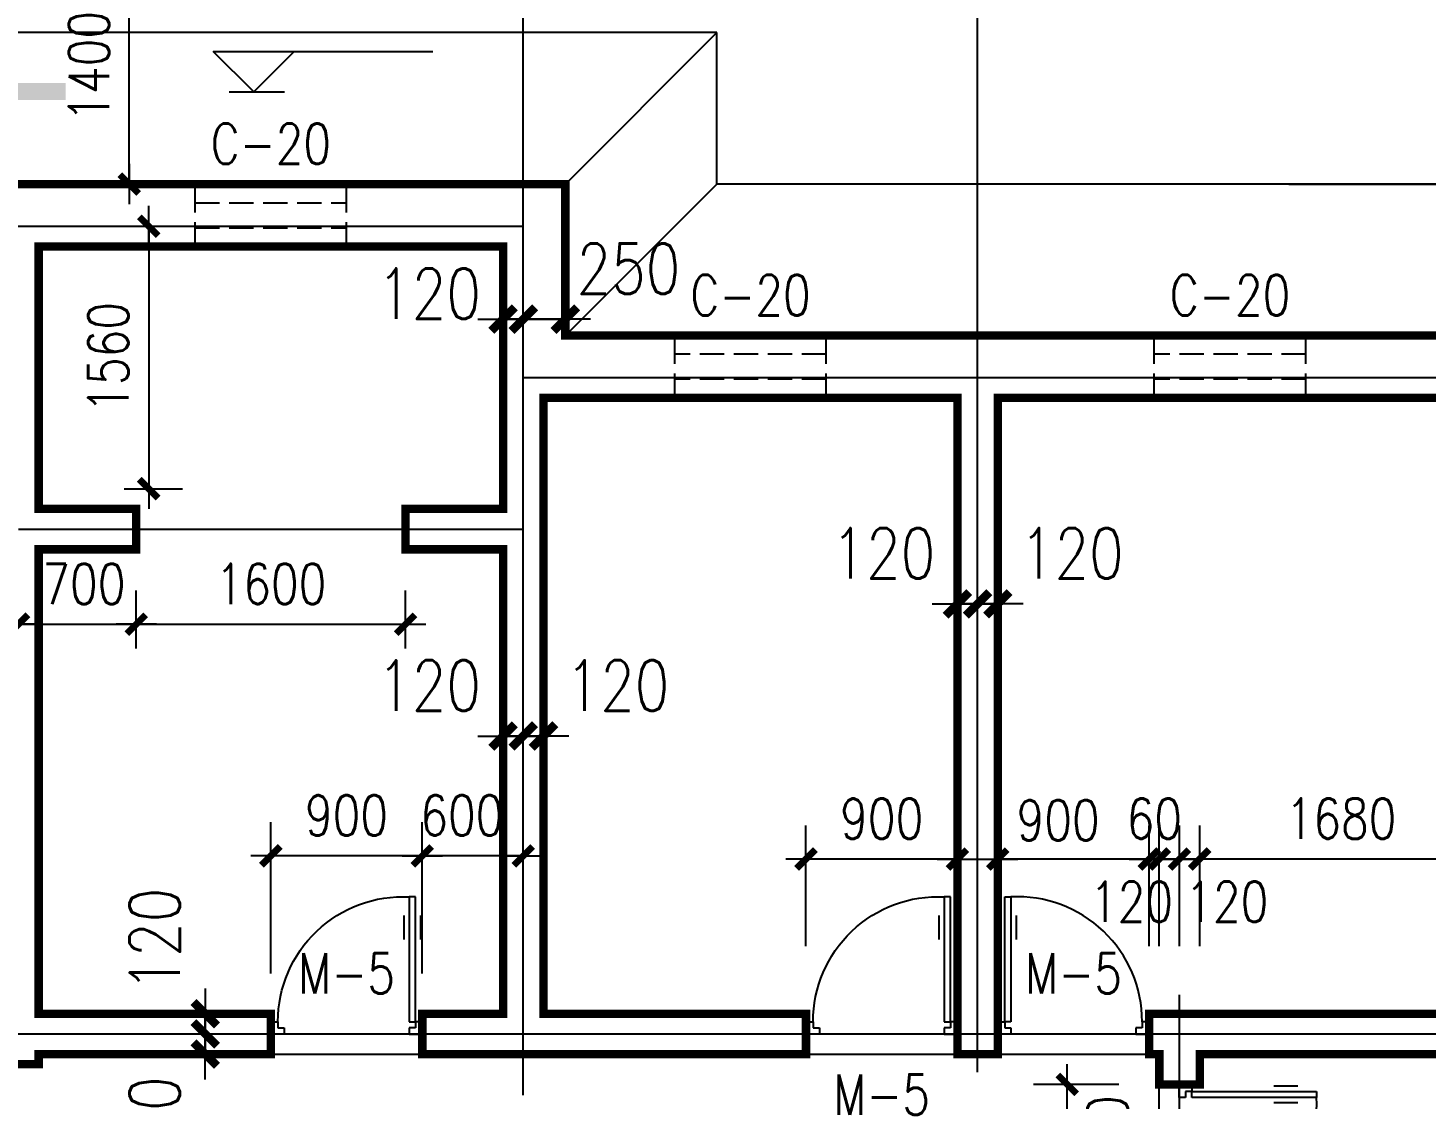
# Model space of a CAD drawing. Header units: millimetres. Extents: x -961 to 83139, y -328 to 41672.
# Drawn here: x 42899 to 51208, y 24796 to 31161 of the extents above; entities that cross this region are included whole.
import ezdxf
from ezdxf.enums import TextEntityAlignment as Align

# ---------------------------------------------------------------- set-up
doc = ezdxf.new("R2010")
doc.units = ezdxf.units.MM
doc.linetypes.add('DASH', pattern=[0.35, 0.25, -0.1])
doc.linetypes.add('DOTE', pattern=[2.42, 2, -0.2, 0.02, -0.2])
for name, color, linetype in [('COLUMN', 7, 'Continuous'), ('DOTE', 1, 'DOTE'), ('GROUND', 2, 'Continuous'), ('PUB_DIM', 3, 'Continuous'), ('PUB_WALL', 7, 'Continuous'), ('WALL', 9, 'Continuous'), ('WINDOW', 4, 'Continuous'), ('WINDOW_TEXT', 7, 'Continuous')]:
    doc.layers.add(name, color=color, linetype=linetype)
doc.styles.add('_SIMPLEX', font='SIMPLEX.shx', dxfattribs={"width": 0.8})
doc.styles.add('DIM_FONT', font='SIMPLEX.shx', dxfattribs={"width": 0.8})
doc.styles.add('SIMPLEX', font='SIMPLEX.SHX')
doc.dimstyles.new('AXIS', dxfattribs={"dimtxt": 300, "dimasz": 1, "dimexe": 250, "dimexo": 300, "dimgap": 150, "dimtad": 1, "dimdec": 0, "dimzin": 0, "dimdsep": 46, "dimtxsty": 'DIM_FONT', "dimblk": '_DIMX', "dimcen": 0.09, "dimse1": 1, "dimse2": 1, "dimclrt": 7, "dimadec": 0, "dimazin": 0, "dimtfac": 1, "dimtdec": 0, "dimtix": 1, "dimtmove": 2, "dimatfit": 3, "dimldrblk": '_DIMX', "dimfxl": 1, "dimtolj": 1, "dimtzin": 0, "dimarcsym": 0})
doc.dimstyles.new('DIMA80', dxfattribs={"dimscale": 0.8, "dimtxt": 300, "dimasz": 1, "dimexe": 250, "dimexo": 300, "dimgap": 150, "dimtad": 1, "dimdec": 0, "dimzin": 0, "dimdsep": 46, "dimtxsty": 'DIM_FONT', "dimblk": '_DIMX', "dimcen": 0.09, "dimse1": 1, "dimclrt": 7, "dimadec": 0, "dimazin": 0, "dimtfac": 1, "dimtdec": 0, "dimtix": 1, "dimtmove": 2, "dimatfit": 3, "dimldrblk": '_DIMX', "dimfxl": 1, "dimtolj": 1, "dimtzin": 0, "dimarcsym": 0})
doc.dimstyles.new('DIMB80', dxfattribs={"dimscale": 0.8, "dimtxt": 300, "dimasz": 1, "dimexe": 250, "dimexo": 300, "dimgap": 150, "dimtad": 1, "dimdec": 0, "dimzin": 0, "dimdsep": 46, "dimtxsty": 'DIM_FONT', "dimblk": '_DIMX', "dimcen": 0.09, "dimse2": 1, "dimclrt": 7, "dimadec": 0, "dimazin": 0, "dimtfac": 1, "dimtdec": 0, "dimtix": 1, "dimtmove": 2, "dimatfit": 3, "dimldrblk": '_DIMX', "dimfxl": 1, "dimtolj": 1, "dimtzin": 0, "dimarcsym": 0})
doc.dimstyles.new('DIMN80', dxfattribs={"dimscale": 0.8, "dimtxt": 300, "dimasz": 1, "dimexe": 250, "dimexo": 300, "dimgap": 150, "dimtad": 1, "dimdec": 0, "dimzin": 0, "dimdsep": 46, "dimtxsty": 'DIM_FONT', "dimblk": '_DIMX', "dimcen": 0.09, "dimclrt": 7, "dimadec": 0, "dimazin": 0, "dimtfac": 1, "dimtdec": 0, "dimtix": 1, "dimtmove": 2, "dimatfit": 3, "dimldrblk": '_DIMX', "dimfxl": 1, "dimtolj": 1, "dimtzin": 0, "dimarcsym": 0})

# ---------------------------------------------------------------- blocks, each defined once
blk = doc.blocks.new('_DIMX')
blk.add_line((-150, 0), (150, 0))
at = {"const_width": 50}
blk.add_lwpolyline([(-70, -70), (70, 70)], dxfattribs=at)
blk = doc.blocks.new('*D710')
at = {"layer": 'Defpoints', "color": 0}
for p in [(45842.7, 29430.8), (46092.7, 29430.8), (46092.7, 29430.8)]:
    blk.add_point(p, dxfattribs=at)
at = {"layer": 'PUB_DIM', "color": 0, "lineweight": -2}
for p, q in [((45841.7, 29430.8), (45840.7, 29430.8)), ((45842.7, 29430.8), (46092.7, 29430.8)), ((46093.7, 29430.8), (46094.7, 29430.8))]:
    blk.add_line(p, q, dxfattribs=at)
blk.add_blockref('_DIMX', (45842.7, 29430.8), dxfattribs=at)
at = {"layer": 'PUB_DIM', "color": 0, "lineweight": -2, "rotation": 180}
blk.add_blockref('_DIMX', (46092.7, 29430.8), dxfattribs=at)
at = {"layer": 'PUB_DIM', "color": 7, "insert": (46467.7, 29730.8), "char_height": 300, "attachment_point": 5, "style": 'DIM_FONT'}
blk.add_mtext('\\A1;250', dxfattribs=at)
blk = doc.blocks.new('*D713')
at = {"layer": 'Defpoints', "color": 0}
for p in [(45842.7, 26953.7), (45962.7, 26953.7), (45962.7, 26953.7)]:
    blk.add_point(p, dxfattribs=at)
at = {"layer": 'PUB_DIM', "color": 0, "lineweight": -2}
for p, q in [((45841.7, 26953.7), (45840.7, 26953.7)), ((45842.7, 26953.7), (45962.7, 26953.7)), ((45963.7, 26953.7), (45964.7, 26953.7))]:
    blk.add_line(p, q, dxfattribs=at)
blk.add_blockref('_DIMX', (45842.7, 26953.7), dxfattribs=at)
at = {"layer": 'PUB_DIM', "color": 0, "lineweight": -2, "rotation": 180}
blk.add_blockref('_DIMX', (45962.7, 26953.7), dxfattribs=at)
at = {"layer": 'PUB_DIM', "color": 7, "insert": (46402.7, 27253.7), "char_height": 300, "attachment_point": 5, "style": 'DIM_FONT'}
blk.add_mtext('\\A1;120', dxfattribs=at)
blk = doc.blocks.new('*D716')
at = {"layer": 'Defpoints', "color": 0}
for p in [(45142.7, 27617.5), (43542.7, 27233.7), (45142.7, 27233.7)]:
    blk.add_point(p, dxfattribs=at)
at = {"layer": 'PUB_DIM', "color": 0, "lineweight": -2}
for p, q in [((43542.7, 27473.7), (43542.7, 27817.5)), ((45142.7, 27473.7), (45142.7, 27817.5)), ((43543.5, 27617.5), (45141.9, 27617.5))]:
    blk.add_line(p, q, dxfattribs=at)
at = {"layer": 'PUB_DIM', "color": 0, "lineweight": -2, "xscale": 0.8, "yscale": 0.8, "zscale": 0.8, "rotation": 180}
blk.add_blockref('_DIMX', (43542.7, 27617.5), dxfattribs=at)
at = {"layer": 'PUB_DIM', "color": 0, "lineweight": -2, "xscale": 0.8, "yscale": 0.8, "zscale": 0.8}
blk.add_blockref('_DIMX', (45142.7, 27617.5), dxfattribs=at)
at = {"layer": 'PUB_DIM', "color": 7, "insert": (44342.7, 27857.5), "char_height": 240, "attachment_point": 5, "style": 'DIM_FONT'}
blk.add_mtext('\\A1;1600', dxfattribs=at)
blk = doc.blocks.new('*D721')
at = {"layer": 'Defpoints', "color": 0}
for p in [(43542.7, 27617.5), (42842.7, 27233.7), (43542.7, 27233.7)]:
    blk.add_point(p, dxfattribs=at)
at = {"layer": 'PUB_DIM', "color": 0, "lineweight": -2}
for p, q in [((43542.7, 27473.7), (43542.7, 27817.5)), ((42843.5, 27617.5), (43541.9, 27617.5))]:
    blk.add_line(p, q, dxfattribs=at)
at = {"layer": 'PUB_DIM', "color": 0, "lineweight": -2, "xscale": 0.8, "yscale": 0.8, "zscale": 0.8, "rotation": 180}
blk.add_blockref('_DIMX', (42842.7, 27617.5), dxfattribs=at)
at = {"layer": 'PUB_DIM', "color": 0, "lineweight": -2, "xscale": 0.8, "yscale": 0.8, "zscale": 0.8}
blk.add_blockref('_DIMX', (43542.7, 27617.5), dxfattribs=at)
at = {"layer": 'PUB_DIM', "color": 7, "insert": (43231.9, 27857.5), "char_height": 240, "attachment_point": 5, "style": 'DIM_FONT'}
blk.add_mtext('\\A1;700', dxfattribs=at)
blk = doc.blocks.new('*D787')
at = {"layer": 'Defpoints', "color": 0}
for p in [(45722.7, 26953.7), (45842.7, 26953.7), (45842.7, 26953.7)]:
    blk.add_point(p, dxfattribs=at)
at = {"layer": 'PUB_DIM', "color": 0, "lineweight": -2}
for p, q in [((45721.7, 26953.7), (45720.7, 26953.7)), ((45722.7, 26953.7), (45842.7, 26953.7)), ((45843.7, 26953.7), (45844.7, 26953.7))]:
    blk.add_line(p, q, dxfattribs=at)
blk.add_blockref('_DIMX', (45722.7, 26953.7), dxfattribs=at)
at = {"layer": 'PUB_DIM', "color": 0, "lineweight": -2, "rotation": 180}
blk.add_blockref('_DIMX', (45842.7, 26953.7), dxfattribs=at)
at = {"layer": 'PUB_DIM', "color": 7, "insert": (45282.7, 27253.7), "char_height": 300, "attachment_point": 5, "style": 'DIM_FONT'}
blk.add_mtext('\\A1;120', dxfattribs=at)
blk = doc.blocks.new('M_A23MCU')
for p, q in [((-0.4541, 0.0807), (-0.4541, 0.9053)), ((-0.4541, 0.9053), (-0.4129, 0.9053)), ((-0.4129, 0.9053), (-0.4129, 0.0807)), ((-0.489, 0.7822), (-0.489, 0.6235)), ((-0.378, 0.7822), (-0.378, 0.6235)), ((-0.4953, -0.0018), (-0.4953, 0.0807)), ((-0.4953, 0.0807), (-0.4541, 0.0807)), ((-0.4129, 0.0807), (-0.4541, 0.0807)), ((-0.4541, 0.0807), (-0.4541, 0.0395)), ((-0.4541, 0.0395), (-0.4129, 0.0395)), ((-0.4129, 0.0395), (-0.4129, -0.0018)), ((0.4117, 0.0395), (0.4117, -0.0018)), ((0.4529, 0.0395), (0.4117, 0.0395)), ((0.4529, 0.0807), (0.4529, 0.0395)), ((0.4941, 0.0807), (0.4529, 0.0807)), ((0.4941, -0.0018), (0.4941, 0.0807)), ((-0.4129, -0.0018), (-0.4953, -0.0018)), ((-0.4953, -0.0018), (-0.4953, -0.0018)), ((0.4117, -0.0018), (0.4941, -0.0018)), ((0.4941, -0.0018), (0.4941, -0.0018))]:
    blk.add_line(p, q)
blk.add_arc((-0.3716, 0.0817), 0.8246, 359.92833, 92.86603)
blk = doc.blocks.new('*D789')
at = {"layer": 'Defpoints', "color": 0}
for p in [(44342.7, 26241.6), (44342.7, 25303.2), (45242.7, 25303.2)]:
    blk.add_point(p, dxfattribs=at)
at = {"layer": 'PUB_DIM', "color": 0, "lineweight": -2}
for p, q in [((44342.7, 25543.2), (44342.7, 26441.6)), ((45242.7, 25543.2), (45242.7, 26441.6)), ((45241.9, 26241.6), (44343.5, 26241.6))]:
    blk.add_line(p, q, dxfattribs=at)
at = {"layer": 'PUB_DIM', "color": 0, "lineweight": -2, "xscale": 0.8, "yscale": 0.8, "zscale": 0.8, "rotation": 180}
blk.add_blockref('_DIMX', (44342.7, 26241.6), dxfattribs=at)
at = {"layer": 'PUB_DIM', "color": 0, "lineweight": -2, "xscale": 0.8, "yscale": 0.8, "zscale": 0.8}
blk.add_blockref('_DIMX', (45242.7, 26241.6), dxfattribs=at)
at = {"layer": 'PUB_DIM', "color": 7, "insert": (44792.7, 26481.6), "char_height": 240, "attachment_point": 5, "style": 'DIM_FONT'}
blk.add_mtext('\\A1;900', dxfattribs=at)
blk = doc.blocks.new('*D790')
at = {"layer": 'Defpoints', "color": 0}
for p in [(45242.7, 26241.6), (45242.7, 25303.2), (45842.7, 25303.2)]:
    blk.add_point(p, dxfattribs=at)
at = {"layer": 'PUB_DIM', "color": 0, "lineweight": -2}
for p, q in [((45242.7, 25543.2), (45242.7, 26441.6)), ((45841.9, 26241.6), (45243.5, 26241.6))]:
    blk.add_line(p, q, dxfattribs=at)
at = {"layer": 'PUB_DIM', "color": 0, "lineweight": -2, "xscale": 0.8, "yscale": 0.8, "zscale": 0.8, "rotation": 180}
blk.add_blockref('_DIMX', (45242.7, 26241.6), dxfattribs=at)
at = {"layer": 'PUB_DIM', "color": 0, "lineweight": -2, "xscale": 0.8, "yscale": 0.8, "zscale": 0.8}
blk.add_blockref('_DIMX', (45842.7, 26241.6), dxfattribs=at)
at = {"layer": 'PUB_DIM', "color": 7, "insert": (45478, 26481.6), "char_height": 240, "attachment_point": 5, "style": 'DIM_FONT'}
blk.add_mtext('\\A1;600', dxfattribs=at)
blk = doc.blocks.new('*D791')
at = {"layer": 'Defpoints', "color": 0}
for p in [(43952.7, 25183.2), (43952.7, 25183.2), (43952.7, 25063.2)]:
    blk.add_point(p, dxfattribs=at)
at = {"layer": 'PUB_DIM', "color": 0, "lineweight": -2}
for p, q in [((43952.7, 25184.2), (43952.7, 25185.2)), ((43952.7, 25063.2), (43952.7, 25183.2)), ((43952.7, 25062.2), (43952.7, 25061.2))]:
    blk.add_line(p, q, dxfattribs=at)
for p, rotation in [((43952.7, 25183.2), 270), ((43952.7, 25063.2), 90)]:
    blk.add_blockref('_DIMX', p, dxfattribs=dict(at, rotation=rotation))
at = {"layer": 'PUB_DIM', "color": 7, "insert": (43652.7, 24623.2), "char_height": 300, "attachment_point": 5, "rotation": 90, "style": 'DIM_FONT'}
blk.add_mtext('\\A1;120', dxfattribs=at)
blk = doc.blocks.new('*D792')
at = {"layer": 'Defpoints', "color": 0}
for p in [(43952.7, 25303.2), (43952.7, 25303.2), (43952.7, 25183.2)]:
    blk.add_point(p, dxfattribs=at)
at = {"layer": 'PUB_DIM', "color": 0, "lineweight": -2}
for p, q in [((43952.7, 25304.2), (43952.7, 25305.2)), ((43952.7, 25183.2), (43952.7, 25303.2)), ((43952.7, 25182.2), (43952.7, 25181.2))]:
    blk.add_line(p, q, dxfattribs=at)
for p, rotation in [((43952.7, 25303.2), 270), ((43952.7, 25183.2), 90)]:
    blk.add_blockref('_DIMX', p, dxfattribs=dict(at, rotation=rotation))
at = {"layer": 'PUB_DIM', "color": 7, "insert": (43652.7, 25743.2), "char_height": 300, "attachment_point": 5, "rotation": 90, "style": 'DIM_FONT'}
blk.add_mtext('\\A1;120', dxfattribs=at)
blk = doc.blocks.new('*D810')
at = {"layer": 'Defpoints', "color": 0}
for p in [(45722.7, 29430.8), (45842.7, 29430.8), (45842.7, 29430.8)]:
    blk.add_point(p, dxfattribs=at)
at = {"layer": 'PUB_DIM', "color": 0, "lineweight": -2}
for p, q in [((45721.7, 29430.8), (45720.7, 29430.8)), ((45722.7, 29430.8), (45842.7, 29430.8)), ((45843.7, 29430.8), (45844.7, 29430.8))]:
    blk.add_line(p, q, dxfattribs=at)
blk.add_blockref('_DIMX', (45722.7, 29430.8), dxfattribs=at)
at = {"layer": 'PUB_DIM', "color": 0, "lineweight": -2, "rotation": 180}
blk.add_blockref('_DIMX', (45842.7, 29430.8), dxfattribs=at)
at = {"layer": 'PUB_DIM', "color": 7, "insert": (45282.7, 29581.8), "char_height": 300, "attachment_point": 5, "style": 'DIM_FONT'}
blk.add_mtext('\\A1;120', dxfattribs=at)
blk = doc.blocks.new('*D811')
at = {"layer": 'Defpoints', "color": 0}
for p in [(43231.7, 29983.2), (43231.7, 28423.2), (43616.6, 28423.2)]:
    blk.add_point(p, dxfattribs=at)
at = {"layer": 'PUB_DIM', "color": 0, "lineweight": -2}
for p, q in [((43616.6, 29982.4), (43616.6, 28424)), ((43471.7, 28423.2), (43816.6, 28423.2))]:
    blk.add_line(p, q, dxfattribs=at)
at = {"layer": 'PUB_DIM', "color": 0, "lineweight": -2, "xscale": 0.8, "yscale": 0.8, "zscale": 0.8}
for p, rotation in [((43616.6, 29983.2), 90), ((43616.6, 28423.2), 270)]:
    blk.add_blockref('_DIMX', p, dxfattribs=dict(at, rotation=rotation))
at = {"layer": 'PUB_DIM', "color": 7, "insert": (43376.6, 29203.2), "char_height": 240, "attachment_point": 5, "rotation": 90, "style": 'DIM_FONT'}
blk.add_mtext('\\A1;1560', dxfattribs=at)
blk = doc.blocks.new('M_A6')
blk.add_line((0.5, 0), (0.5, 0))
blk = doc.blocks.new('*D812')
at = {"layer": 'Defpoints', "color": 0}
for p in [(42962.7, 31633.2), (43501.3, 31633.2), (42962.7, 30233.2)]:
    blk.add_point(p, dxfattribs=at)
at = {"layer": 'PUB_DIM', "color": 0, "lineweight": -2}
for p, q in [((43202.7, 31633.2), (43701.3, 31633.2)), ((43501.3, 30234), (43501.3, 31632.4))]:
    blk.add_line(p, q, dxfattribs=at)
at = {"layer": 'PUB_DIM', "color": 0, "lineweight": -2, "xscale": 0.8, "yscale": 0.8, "zscale": 0.8}
for p, rotation in [((43501.3, 31633.2), 90), ((43501.3, 30233.2), 270)]:
    blk.add_blockref('_DIMX', p, dxfattribs=dict(at, rotation=rotation))
at = {"layer": 'PUB_DIM', "color": 7, "insert": (43261.3, 30933.2), "char_height": 240, "attachment_point": 5, "rotation": 90, "style": 'DIM_FONT'}
blk.add_mtext('\\A1;1400', dxfattribs=at)
blk = doc.blocks.new('_FZH')
blk.add_solid([(-0.5, -0.5), (-0.5, 0.5), (0.5, -0.5), (0.5, 0.5)])
blk = doc.blocks.new('_GCBLK')
at = {"linetype": 'DASH'}
for p, q in [((-0.5, -0.5), (-0.5, 0.5)), ((0.5, -0.5), (0.5, 0.5)), ((-0.5, 0.2), (0.5, 0.2)), ((-0.5, -0.2), (0.5, -0.2))]:
    blk.add_line(p, q, dxfattribs=at)
at = {"layer": 'WINDOW_TEXT', "style": 'SIMPLEX', "flags": 9}
blk.add_attdef('A', text='', height=1, dxfattribs=at).set_placement((0, 1.5), align=Align.MIDDLE)
blk = doc.blocks.new('*D839')
at = {"layer": 'Defpoints', "color": 0}
for p in [(49075.4, 24883.2), (49622.7, 24883.2), (49622.7, 23983.2)]:
    blk.add_point(p, dxfattribs=at)
at = {"layer": 'PUB_DIM', "color": 0, "lineweight": -2}
for p, q in [((49382.7, 24883.2), (48875.4, 24883.2)), ((49075.4, 23984), (49075.4, 24882.4)), ((49382.7, 23983.2), (48875.4, 23983.2))]:
    blk.add_line(p, q, dxfattribs=at)
at = {"layer": 'PUB_DIM', "color": 0, "lineweight": -2, "xscale": 0.8, "yscale": 0.8, "zscale": 0.8}
for p, rotation in [((49075.4, 24883.2), 90), ((49075.4, 23983.2), 270)]:
    blk.add_blockref('_DIMX', p, dxfattribs=dict(at, rotation=rotation))
at = {"layer": 'PUB_DIM', "color": 7, "insert": (49315.4, 24571.4), "char_height": 240, "attachment_point": 5, "rotation": 90, "style": 'DIM_FONT'}
blk.add_mtext('\\A1;900', dxfattribs=at)
blk = doc.blocks.new('*D842')
at = {"layer": 'Defpoints', "color": 0}
for p in [(48662.7, 26222.6), (48662.7, 25465.5), (49562.7, 25465.5)]:
    blk.add_point(p, dxfattribs=at)
at = {"layer": 'PUB_DIM', "color": 0, "lineweight": -2}
for p, q in [((49562.7, 25705.5), (49562.7, 26422.6)), ((48661.9, 26222.6), (48661.1, 26222.6)), ((49562.7, 26222.6), (48662.7, 26222.6)), ((49563.5, 26222.6), (49564.3, 26222.6))]:
    blk.add_line(p, q, dxfattribs=at)
at = {"layer": 'PUB_DIM', "color": 0, "lineweight": -2, "xscale": 0.8, "yscale": 0.8, "zscale": 0.8}
blk.add_blockref('_DIMX', (48662.7, 26222.6), dxfattribs=at)
at = {"layer": 'PUB_DIM', "color": 0, "lineweight": -2, "xscale": 0.8, "yscale": 0.8, "zscale": 0.8, "rotation": 180}
blk.add_blockref('_DIMX', (49562.7, 26222.6), dxfattribs=at)
at = {"layer": 'PUB_DIM', "color": 7, "insert": (49021, 26453.2), "char_height": 240, "attachment_point": 5, "style": 'DIM_FONT'}
blk.add_mtext('\\A1;900', dxfattribs=at)
blk = doc.blocks.new('*D843')
at = {"layer": 'Defpoints', "color": 0}
for p in [(49562.7, 26222.6), (49562.7, 25465.5), (49622.7, 25465.5)]:
    blk.add_point(p, dxfattribs=at)
at = {"layer": 'PUB_DIM', "color": 0, "lineweight": -2}
for p, q in [((49562.7, 25705.5), (49562.7, 26422.6)), ((49622.7, 25705.5), (49622.7, 26422.6)), ((49561.9, 26222.6), (49561.1, 26222.6)), ((49622.7, 26222.6), (49562.7, 26222.6)), ((49623.5, 26222.6), (49624.3, 26222.6))]:
    blk.add_line(p, q, dxfattribs=at)
at = {"layer": 'PUB_DIM', "color": 0, "lineweight": -2, "xscale": 0.8, "yscale": 0.8, "zscale": 0.8}
blk.add_blockref('_DIMX', (49562.7, 26222.6), dxfattribs=at)
at = {"layer": 'PUB_DIM', "color": 0, "lineweight": -2, "xscale": 0.8, "yscale": 0.8, "zscale": 0.8, "rotation": 180}
blk.add_blockref('_DIMX', (49622.7, 26222.6), dxfattribs=at)
at = {"layer": 'PUB_DIM', "color": 7, "insert": (49592.7, 26462.6), "char_height": 240, "attachment_point": 5, "style": 'DIM_FONT'}
blk.add_mtext('\\A1;60', dxfattribs=at)
blk = doc.blocks.new('*D844')
at = {"layer": 'Defpoints', "color": 0}
for p in [(49622.7, 26222.6), (49622.7, 25465.5), (49742.7, 25465.5)]:
    blk.add_point(p, dxfattribs=at)
at = {"layer": 'PUB_DIM', "color": 0, "lineweight": -2}
for p, q in [((49622.7, 25705.5), (49622.7, 26422.6)), ((49742.7, 25705.5), (49742.7, 26422.6)), ((49621.9, 26222.6), (49621.1, 26222.6)), ((49742.7, 26222.6), (49622.7, 26222.6)), ((49743.5, 26222.6), (49744.3, 26222.6))]:
    blk.add_line(p, q, dxfattribs=at)
at = {"layer": 'PUB_DIM', "color": 0, "lineweight": -2, "xscale": 0.8, "yscale": 0.8, "zscale": 0.8}
blk.add_blockref('_DIMX', (49622.7, 26222.6), dxfattribs=at)
at = {"layer": 'PUB_DIM', "color": 0, "lineweight": -2, "xscale": 0.8, "yscale": 0.8, "zscale": 0.8, "rotation": 180}
blk.add_blockref('_DIMX', (49742.7, 26222.6), dxfattribs=at)
at = {"layer": 'PUB_DIM', "color": 7, "insert": (49457.4, 25968.8), "char_height": 240, "attachment_point": 5, "style": 'DIM_FONT'}
blk.add_mtext('\\A1;120', dxfattribs=at)
blk = doc.blocks.new('*D845')
at = {"layer": 'Defpoints', "color": 0}
for p in [(49862.7, 26222.6), (49862.7, 25465.5), (51542.7, 25465.5)]:
    blk.add_point(p, dxfattribs=at)
at = {"layer": 'PUB_DIM', "color": 0, "lineweight": -2}
for p, q in [((49862.7, 25705.5), (49862.7, 26422.6)), ((51541.9, 26222.6), (49863.5, 26222.6))]:
    blk.add_line(p, q, dxfattribs=at)
at = {"layer": 'PUB_DIM', "color": 0, "lineweight": -2, "xscale": 0.8, "yscale": 0.8, "zscale": 0.8, "rotation": 180}
blk.add_blockref('_DIMX', (49862.7, 26222.6), dxfattribs=at)
at = {"layer": 'PUB_DIM', "color": 0, "lineweight": -2, "xscale": 0.8, "yscale": 0.8, "zscale": 0.8}
blk.add_blockref('_DIMX', (51542.7, 26222.6), dxfattribs=at)
at = {"layer": 'PUB_DIM', "color": 7, "insert": (50702.7, 26462.6), "char_height": 240, "attachment_point": 5, "style": 'DIM_FONT'}
blk.add_mtext('\\A1;1680', dxfattribs=at)
blk = doc.blocks.new('*D846')
at = {"layer": 'Defpoints', "color": 0}
for p in [(49742.7, 26222.6), (49742.7, 25465.5), (49862.7, 25465.5)]:
    blk.add_point(p, dxfattribs=at)
at = {"layer": 'PUB_DIM', "color": 0, "lineweight": -2}
for p, q in [((49742.7, 25705.5), (49742.7, 26422.6)), ((49862.7, 25705.5), (49862.7, 26422.6)), ((49741.9, 26222.6), (49741.1, 26222.6)), ((49862.7, 26222.6), (49742.7, 26222.6)), ((49863.5, 26222.6), (49864.3, 26222.6))]:
    blk.add_line(p, q, dxfattribs=at)
at = {"layer": 'PUB_DIM', "color": 0, "lineweight": -2, "xscale": 0.8, "yscale": 0.8, "zscale": 0.8}
blk.add_blockref('_DIMX', (49742.7, 26222.6), dxfattribs=at)
at = {"layer": 'PUB_DIM', "color": 0, "lineweight": -2, "xscale": 0.8, "yscale": 0.8, "zscale": 0.8, "rotation": 180}
blk.add_blockref('_DIMX', (49862.7, 26222.6), dxfattribs=at)
at = {"layer": 'PUB_DIM', "color": 7, "insert": (50023.1, 25968.8), "char_height": 240, "attachment_point": 5, "style": 'DIM_FONT'}
blk.add_mtext('\\A1;120', dxfattribs=at)
blk = doc.blocks.new('*D855')
at = {"layer": 'Defpoints', "color": 0}
for p in [(47522.7, 26222.6), (47522.7, 25465.5), (48422.7, 25465.5)]:
    blk.add_point(p, dxfattribs=at)
at = {"layer": 'PUB_DIM', "color": 0, "lineweight": -2}
for p, q in [((47522.7, 25705.5), (47522.7, 26422.6)), ((48421.9, 26222.6), (47523.5, 26222.6))]:
    blk.add_line(p, q, dxfattribs=at)
at = {"layer": 'PUB_DIM', "color": 0, "lineweight": -2, "xscale": 0.8, "yscale": 0.8, "zscale": 0.8, "rotation": 180}
blk.add_blockref('_DIMX', (47522.7, 26222.6), dxfattribs=at)
at = {"layer": 'PUB_DIM', "color": 0, "lineweight": -2, "xscale": 0.8, "yscale": 0.8, "zscale": 0.8}
blk.add_blockref('_DIMX', (48422.7, 26222.6), dxfattribs=at)
at = {"layer": 'PUB_DIM', "color": 7, "insert": (47972.7, 26462.6), "char_height": 240, "attachment_point": 5, "style": 'DIM_FONT'}
blk.add_mtext('\\A1;900', dxfattribs=at)
blk = doc.blocks.new('*D762')
at = {"layer": 'Defpoints', "color": 0}
for p in [(48542.7, 27738.8), (48662.7, 27738.8), (48662.7, 27738.8)]:
    blk.add_point(p, dxfattribs=at)
at = {"layer": 'PUB_DIM', "color": 0, "lineweight": -2}
for p, q in [((48541.7, 27738.8), (48540.7, 27738.8)), ((48542.7, 27738.8), (48662.7, 27738.8)), ((48663.7, 27738.8), (48664.7, 27738.8))]:
    blk.add_line(p, q, dxfattribs=at)
blk.add_blockref('_DIMX', (48542.7, 27738.8), dxfattribs=at)
at = {"layer": 'PUB_DIM', "color": 0, "lineweight": -2, "rotation": 180}
blk.add_blockref('_DIMX', (48662.7, 27738.8), dxfattribs=at)
at = {"layer": 'PUB_DIM', "color": 7, "insert": (49102.7, 28038.8), "char_height": 300, "attachment_point": 5, "style": 'DIM_FONT'}
blk.add_mtext('\\A1;120', dxfattribs=at)
blk = doc.blocks.new('*D763')
at = {"layer": 'Defpoints', "color": 0}
for p in [(48422.7, 27738.8), (48542.7, 27738.8), (48542.7, 27738.8)]:
    blk.add_point(p, dxfattribs=at)
at = {"layer": 'PUB_DIM', "color": 0, "lineweight": -2}
for p, q in [((48421.7, 27738.8), (48420.7, 27738.8)), ((48422.7, 27738.8), (48542.7, 27738.8)), ((48543.7, 27738.8), (48544.7, 27738.8))]:
    blk.add_line(p, q, dxfattribs=at)
blk.add_blockref('_DIMX', (48422.7, 27738.8), dxfattribs=at)
at = {"layer": 'PUB_DIM', "color": 0, "lineweight": -2, "rotation": 180}
blk.add_blockref('_DIMX', (48542.7, 27738.8), dxfattribs=at)
at = {"layer": 'PUB_DIM', "color": 7, "insert": (47982.7, 28038.8), "char_height": 300, "attachment_point": 5, "style": 'DIM_FONT'}
blk.add_mtext('\\A1;120', dxfattribs=at)

msp = doc.modelspace()

# ---------------------------------------------------------------- linework, layer by layer
at = {"layer": 'DOTE'}
for p, q in [((45842.7, 24819), (45842.7, 32751.7)), ((48542.7, 24955.9), (48542.7, 32751.7)), ((37442.7, 29983.2), (45842.7, 29983.2)), ((45842.7, 29083.2), (51542.7, 29083.2)), ((42842.7, 28183.2), (45842.7, 28183.2)), ((49742.7, 21883.2), (49742.7, 25415.1)), ((31742.7, 25183.2), (51542.7, 25183.2))]:
    msp.add_line(p, q, dxfattribs=at)
at = {"layer": 'GROUND'}
for p, q in [((46992.7, 31133.2), (42722.7, 31133.2)), ((46092.7, 30233.2), (46992.7, 31133.2)), ((46992.7, 30233.2), (46992.7, 31133.2)), ((46092.7, 29333.2), (46992.7, 30233.2)), ((52692.7, 30233.2), (46992.7, 30233.2)), ((50392.7, 30233.2), (56092.7, 30233.2))]:
    msp.add_line(p, q, dxfattribs=at)
at = {"layer": 'PUB_DIM'}
for p, q in [((44240.8, 30781.1), (44000.8, 31021.1)), ((44000.8, 31021.1), (44480.8, 31021.1)), ((44240.8, 31021.1), (45305.9, 31021.1)), ((44480.8, 31021.1), (44240.8, 30781.1)), ((44095.2, 30781.1), (44423.6, 30781.1))]:
    msp.add_line(p, q, dxfattribs=at)
at = {"layer": 'PUB_WALL', "const_width": 50}
for points in [[(51662.7, 29333.2), (46092.7, 29333.2), (46092.7, 30233.2), (42592.7, 30233.2)], [(42722.7, 25003.2), (42962.7, 25003.2), (42962.7, 25063.2), (44342.7, 25063.2), (44342.7, 25303.2), (42962.7, 25303.2), (42962.7, 28063.2), (43542.7, 28063.2), (43542.7, 28303.2), (42962.7, 28303.2), (42962.7, 28963.2), (42962.7, 29863.2), (45722.7, 29863.2), (45722.7, 28963.2), (45722.7, 28303.2), (45142.7, 28303.2), (45142.7, 28063.2), (45722.7, 28063.2), (45722.7, 25303.2), (45242.7, 25303.2), (45242.7, 25063.2), (47522.7, 25063.2), (47522.7, 25303.2), (45962.7, 25303.2), (45962.7, 28963.2), (48422.7, 28963.2), (48422.7, 25303.2), (48422.7, 25063.2), (48662.7, 25063.2), (48662.7, 25303.2), (48662.7, 28963.2), (51422.7, 28963.2)], [(51422.7, 25303.2), (49562.7, 25303.2), (49562.7, 25063.2), (49622.7, 25063.2), (49622.7, 24883.2), (49862.7, 24883.2), (49862.7, 25063.2), (51422.7, 25063.2)]]:
    msp.add_lwpolyline(points, dxfattribs=at)
at = {"layer": 'WALL'}
for p, q in [((42592.7, 30233.2), (46092.7, 30233.2)), ((46092.7, 30233.2), (46092.7, 29333.2)), ((42962.7, 28963.2), (42962.7, 29863.2)), ((42962.7, 29863.2), (45722.7, 29863.2)), ((45722.7, 29863.2), (45722.7, 28963.2)), ((51662.7, 29333.2), (46092.7, 29333.2)), ((42962.7, 28303.2), (42962.7, 28963.2)), ((45722.7, 28963.2), (45722.7, 28303.2)), ((48422.7, 28963.2), (45962.7, 28963.2)), ((45962.7, 28963.2), (45962.7, 25303.2)), ((48422.7, 25303.2), (48422.7, 28963.2)), ((48662.7, 25303.2), (48662.7, 28963.2)), ((51422.7, 28963.2), (48662.7, 28963.2)), ((43542.7, 28303.2), (42962.7, 28303.2)), ((43542.7, 28303.2), (43542.7, 28063.2)), ((45722.7, 28303.2), (45142.7, 28303.2)), ((45142.7, 28303.2), (45142.7, 28063.2)), ((42962.7, 25303.2), (42962.7, 28063.2)), ((43542.7, 28063.2), (42962.7, 28063.2)), ((45722.7, 28063.2), (45142.7, 28063.2)), ((45722.7, 28063.2), (45722.7, 25303.2)), ((44342.7, 25303.2), (42962.7, 25303.2)), ((44342.7, 25303.2), (44342.7, 25063.2)), ((45242.7, 25303.2), (45242.7, 25063.2)), ((45722.7, 25303.2), (45242.7, 25303.2)), ((47522.7, 25303.2), (45962.7, 25303.2)), ((47522.7, 25303.2), (47522.7, 25063.2)), ((48422.7, 25303.2), (48422.7, 25063.2)), ((48662.7, 25303.2), (48662.7, 25063.2)), ((49562.7, 25303.2), (49562.7, 25063.2)), ((51422.7, 25303.2), (49562.7, 25303.2)), ((44342.7, 25063.2), (42962.7, 25063.2)), ((42962.7, 25003.2), (42962.7, 25063.2)), ((47522.7, 25063.2), (45242.7, 25063.2)), ((48662.7, 25063.2), (48422.7, 25063.2)), ((49622.7, 25063.2), (49562.7, 25063.2)), ((49622.7, 24883.2), (49622.7, 25063.2)), ((49862.7, 24883.2), (49862.7, 25063.2)), ((49862.7, 25063.2), (51422.7, 25063.2)), ((42722.7, 25003.2), (42962.7, 25003.2)), ((49862.7, 24883.2), (49622.7, 24883.2))]:
    msp.add_line(p, q, dxfattribs=at)
at = {"layer": 'WINDOW'}
for p, q in [((44342.7, 25063.2), (45242.7, 25063.2)), ((47522.7, 25063.2), (48422.7, 25063.2)), ((48662.7, 25063.2), (49562.7, 25063.2)), ((49622.7, 23983.2), (49622.7, 24883.2))]:
    msp.add_line(p, q, dxfattribs=at)

# ---------------------------------------------------------------- block references
at = {"layer": 'COLUMN', "xscale": 400, "yscale": 100, "zscale": 400}
msp.add_blockref('_FZH', (42922.7, 30783.2), dxfattribs=at)
at = {"layer": 'WINDOW'}
ref = msp.add_blockref('_GCBLK', (44342.7, 30048.2), dxfattribs=dict(at, xscale=900, yscale=370, zscale=900))
ref.add_attrib('A', 'C-20', dxfattribs={"layer": 'WINDOW_TEXT', "height": 240, "style": '_SIMPLEX', "width": 0.8, "flags": 8}).set_placement((44342.7, 30473.2), align=Align.MIDDLE)
ref = msp.add_blockref('_GCBLK', (47192.7, 29148.2), dxfattribs=dict(at, xscale=-900, yscale=370, zscale=900))
ref.add_attrib('A', 'C-20', dxfattribs={"layer": 'WINDOW_TEXT', "height": 240, "style": '_SIMPLEX', "width": 0.8, "flags": 8}).set_placement((47192.7, 29573.2), align=Align.MIDDLE)
ref = msp.add_blockref('_GCBLK', (50042.7, 29148.2), dxfattribs=dict(at, xscale=-900, yscale=370, zscale=900))
ref.add_attrib('A', 'C-20', dxfattribs={"layer": 'WINDOW_TEXT', "height": 240, "style": '_SIMPLEX', "width": 0.8, "flags": 8}).set_placement((50042.7, 29573.2), align=Align.MIDDLE)
at = {"layer": 'WINDOW', "xscale": -1600, "yscale": 1600, "zscale": 1600, "rotation": 180}
msp.add_blockref('M_A6', (44342.7, 28183.2), dxfattribs=at)
at = {"layer": 'WINDOW'}
ref = msp.add_blockref('M_A23MCU', (44792.7, 25183.2), dxfattribs=dict(at, xscale=900, yscale=-900, zscale=900, rotation=180))
ref.add_attrib('A', 'M-5', dxfattribs={"layer": 'WINDOW_TEXT', "height": 240, "style": '_SIMPLEX', "width": 0.8, "flags": 8}).set_placement((44792.7, 25543.2), align=Align.MIDDLE)
ref = msp.add_blockref('M_A23MCU', (47972.7, 25183.2), dxfattribs=dict(at, xscale=900, yscale=-900, zscale=900, rotation=180))
ref.add_attrib('A', 'M-5', dxfattribs={"layer": 'WINDOW_TEXT', "height": 240, "style": '_SIMPLEX', "width": 0.8, "flags": 8}).set_placement((47972.7, 24823.2), align=Align.MIDDLE)
ref = msp.add_blockref('M_A23MCU', (49112.7, 25183.2), dxfattribs=dict(at, xscale=-900, yscale=-900, zscale=900, rotation=180))
ref.add_attrib('A', 'M-5', dxfattribs={"layer": 'WINDOW_TEXT', "height": 240, "style": '_SIMPLEX', "width": 0.8, "flags": 8}).set_placement((49112.7, 25543.2), align=Align.MIDDLE)
ref = msp.add_blockref('M_A23MCU', (49742.7, 24433.2), dxfattribs=dict(at, xscale=900, yscale=900, zscale=900, rotation=270))
ref.add_attrib('A', 'M-5', dxfattribs={"layer": 'WINDOW_TEXT', "height": 240, "rotation": 90, "style": '_SIMPLEX', "width": 0.8, "flags": 8}).set_placement((50102.7, 24433.2), align=Align.MIDDLE)

# ---------------------------------------------------------------- dimensions: what is measured, and where the dimension line sits
at = {"layer": 'PUB_DIM'}
for p1, p2, distance, dimstyle, picture, middle in [((42962.7, 30233.2), (42962.7, 31633.2), -538.6, 'DIMA80', '*D812', (43261.3, 30933.2)), ((43231.7, 29983.2), (43231.7, 28423.2), 384.9, 'DIMA80', '*D811', (43376.6, 29203.2)), ((43542.7, 27233.7), (45142.7, 27233.7), 383.9, 'DIMN80', '*D716', (44342.7, 27857.5)), ((45242.7, 25303.2), (44342.7, 25303.2), -938.4, 'DIMN80', '*D789', (44792.7, 26481.6)), ((48422.7, 25465.5), (47522.7, 25465.5), -757.1, 'DIMA80', '*D855', (47972.7, 26462.6)), ((49622.7, 25465.5), (49562.7, 25465.5), -757.1, 'DIMN80', '*D843', (49592.7, 26462.6)), ((51542.7, 25465.5), (49862.7, 25465.5), -757.1, 'DIMA80', '*D845', (50702.7, 26462.6))]:
    dim = msp.add_aligned_dim(p1=p1, p2=p2, distance=distance, dimstyle=dimstyle, dxfattribs=at)
    dim.commit()
    dim.dimension.update_dxf_attribs({"geometry": picture, "text_midpoint": middle})
for base, p1, p2, picture, middle in [((46092.7, 29430.8), (45842.7, 29430.8), (46092.7, 29430.8), '*D710', (46467.7, 29730.8)), ((48662.7, 27738.8), (48542.7, 27738.8), (48662.7, 27738.8), '*D762', (49102.7, 28038.8)), ((45962.7, 26953.7), (45842.7, 26953.7), (45962.7, 26953.7), '*D713', (46402.7, 27253.7))]:
    dim = msp.add_linear_dim(base=base, p1=p1, p2=p2, dimstyle='AXIS', dxfattribs=at)
    dim.commit()
    dim.dimension.update_dxf_attribs({"geometry": picture, "text_midpoint": middle, "dimtype": 160})
for base, p1, p2, angle, dimstyle, picture, middle, dimtype in [((45842.7, 29430.8), (45722.7, 29430.8), (45842.7, 29430.8), 0, 'AXIS', '*D810', (45282.7, 29581.8), 161), ((48542.7, 27738.8), (48422.7, 27738.8), (48542.7, 27738.8), 0, 'AXIS', '*D763', (47982.7, 28038.8), 161), ((43542.7, 27617.5), (42842.7, 27233.7), (43542.7, 27233.7), 0, 'DIMA80', '*D721', (43231.9, 27857.5), 161), ((45842.7, 26953.7), (45722.7, 26953.7), (45842.7, 26953.7), 0, 'AXIS', '*D787', (45282.7, 27253.7), 161), ((45242.7, 26241.6), (45842.7, 25303.2), (45242.7, 25303.2), 180, 'DIMA80', '*D790', (45478, 26481.6), 161), ((48662.7, 26222.6), (49562.7, 25465.5), (48662.7, 25465.5), 180, 'DIMB80', '*D842', (49021, 26453.2), 161), ((49622.7, 26222.6), (49742.7, 25465.5), (49622.7, 25465.5), 180, 'DIMN80', '*D844', (49457.4, 25968.8), 161), ((49742.7, 26222.6), (49862.7, 25465.5), (49742.7, 25465.5), 180, 'DIMN80', '*D846', (50023.1, 25968.8), 161), ((43952.7, 25303.2), (43952.7, 25183.2), (43952.7, 25303.2), 90, 'AXIS', '*D792', (43652.7, 25743.2), 160), ((43952.7, 25183.2), (43952.7, 25063.2), (43952.7, 25183.2), 90, 'AXIS', '*D791', (43652.7, 24623.2), 161), ((49075.4, 24883.2), (49622.7, 23983.2), (49622.7, 24883.2), 90, 'DIMN80', '*D839', (49315.4, 24571.4), 161)]:
    dim = msp.add_linear_dim(base=base, p1=p1, p2=p2, angle=angle, dimstyle=dimstyle, dxfattribs=at)
    dim.commit()
    dim.dimension.update_dxf_attribs({"geometry": picture, "text_midpoint": middle, "dimtype": dimtype})

doc.saveas('drawing.dxf')
